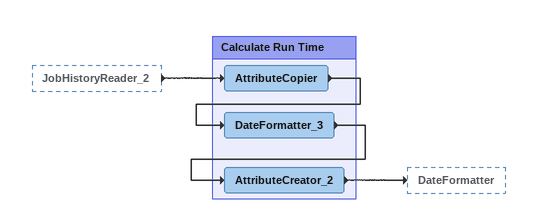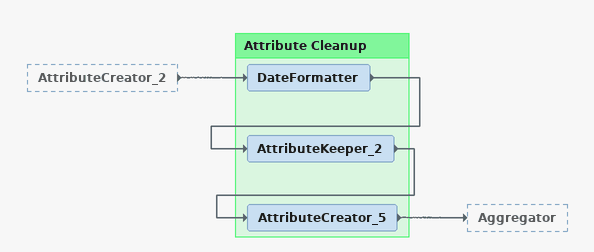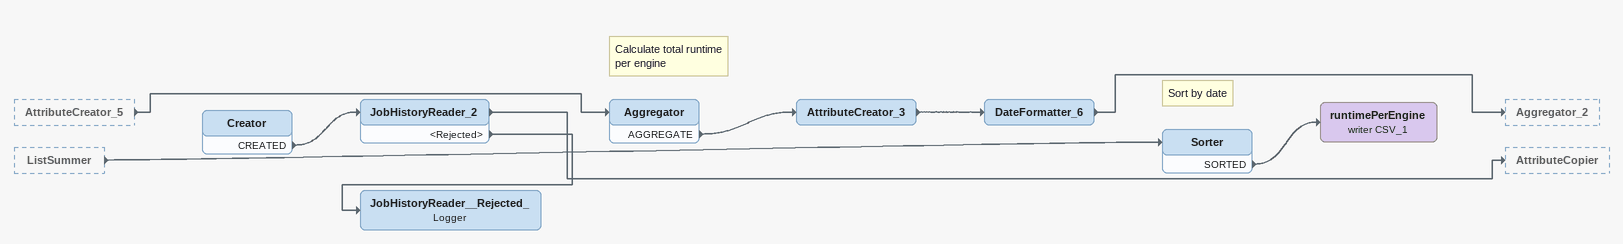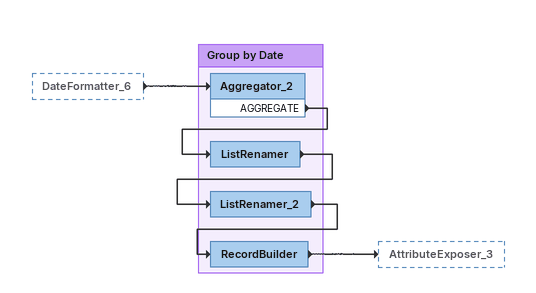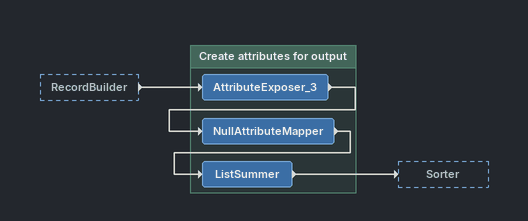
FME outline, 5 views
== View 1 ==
JobHistoryReader_2 [outside]
    -> AttributeCopier

Bookmark: Calculate Run Time
AttributeCopier
    -> DateFormatter_3
DateFormatter_3
    -> AttributeCreator_2
AttributeCreator_2
    -> DateFormatter

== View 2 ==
AttributeCreator_2 [outside]
    -> DateFormatter

Bookmark: Attribute Cleanup
DateFormatter
    -> AttributeKeeper_2
AttributeKeeper_2
    -> AttributeCreator_5
AttributeCreator_5
    -> Aggregator

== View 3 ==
AttributeCreator_5 [outside]
    -> Aggregator
ListSummer [outside]
    -> Sorter
Creator
    CREATED -> JobHistoryReader_2
JobHistoryReader_2
    -> AttributeCopier
    <Rejected> -> JobHistoryReader__Rejected_
Note: Calculate total runtime / per engine
Aggregator
    AGGREGATE -> AttributeCreator_3
AttributeCreator_3
    -> DateFormatter_6
DateFormatter_6
    -> Aggregator_2
Note: Sort by date
Sorter
    SORTED -> runtimePerEngine (writer CSV_1)
runtimePerEngine (writer CSV_1)
JobHistoryReader__Rejected_: Logger

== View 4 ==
DateFormatter_6 [outside]
    -> Aggregator_2

Bookmark: Group by Date
Aggregator_2
    AGGREGATE -> ListRenamer
ListRenamer
    -> ListRenamer_2
ListRenamer_2
    -> RecordBuilder
RecordBuilder
    -> AttributeExposer_3

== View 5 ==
RecordBuilder [outside]
    -> AttributeExposer_3

Bookmark: Create attributes for output
AttributeExposer_3
    -> NullAttributeMapper
NullAttributeMapper
    -> ListSummer
ListSummer
    -> Sorter
